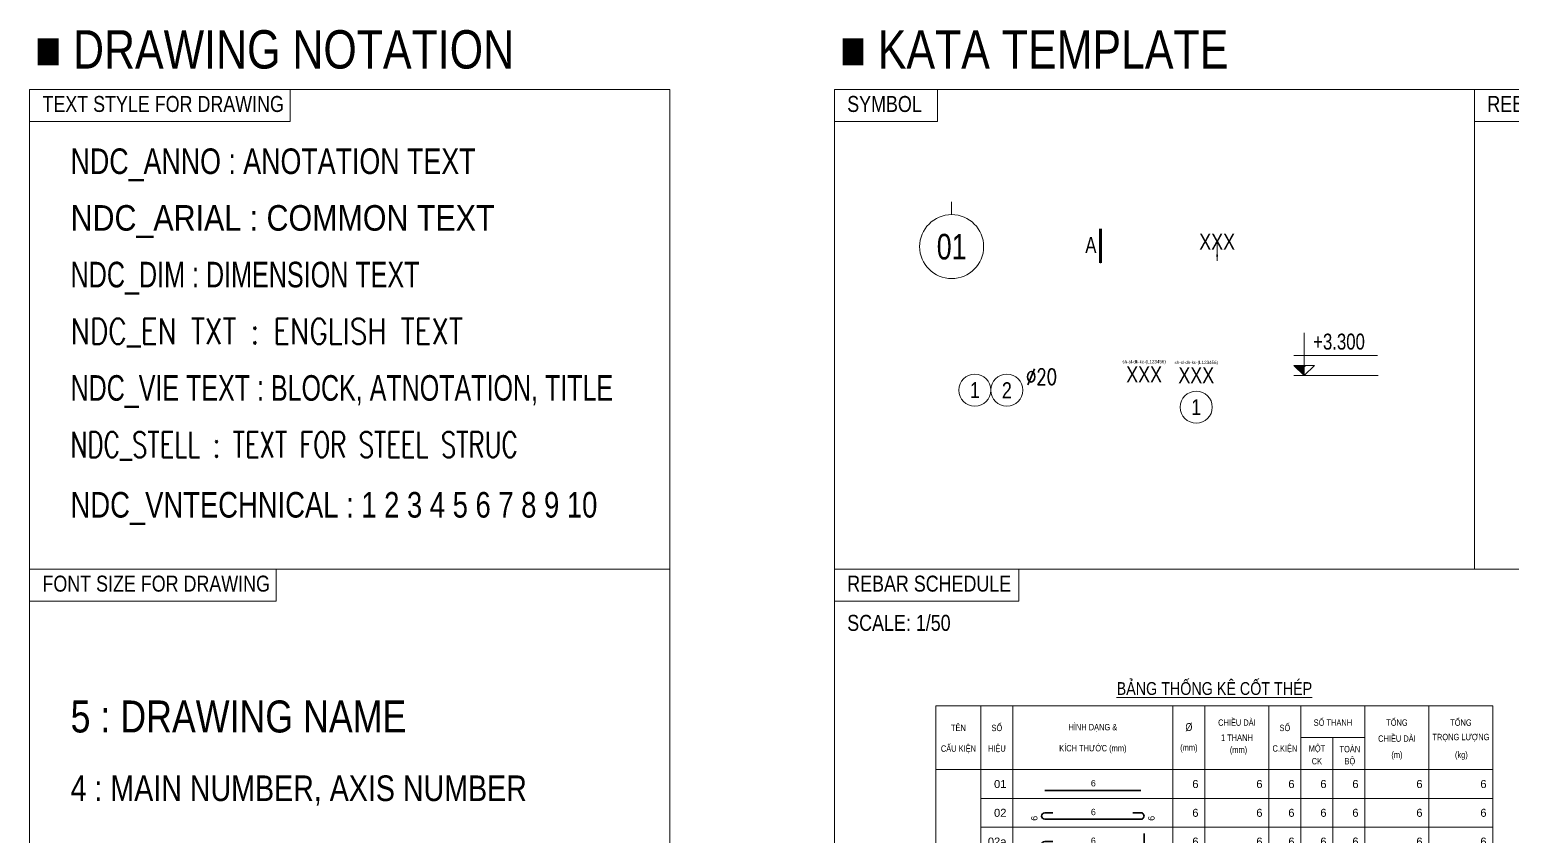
# Model space of a CAD drawing. Header units: millimetres. Extents: x -415354 to 883813, y -531490 to 486716.
# Drawn here: x -356900 to -333738, y 126694 to 139309 of the extents above; entities that cross this region are included whole.
import ezdxf
from ezdxf.enums import TextEntityAlignment as Align

# ---------------------------------------------------------------- set-up
doc = ezdxf.new("R2010")
doc.units = ezdxf.units.MM
doc.header["$MEASUREMENT"] = 0
doc.linetypes.add('CENTER2', pattern=[1.125, 0.75, -0.125, 0.125, -0.125])
doc.layers.get('Defpoints').update_dxf_attribs({"lineweight": 9})
for name, color, linetype, lineweight in [('NDC_FRAME', 7, 'Continuous', 20), ('NDC_S_ANNO', 7, 'Continuous', 20), ('NDC_S_AXIS', 5, 'CENTER2', 13), ('NDC_S_DIM', 1, 'Continuous', 15), ('NDC_S_REBAR', 4, 'Continuous', 35), ('NDC_S_SYMBOL', 1, 'Continuous', 15), ('NDC_S_TEXT SYMBOL', 7, 'Continuous', 20), ('NDC_S_VN TEXT', 7, 'Continuous', 20), ('NDC_Table', 3, 'Continuous', 20)]:
    doc.layers.add(name, color=color, linetype=linetype, lineweight=lineweight)
doc.styles.add('ARIAL', font='arial.ttf', dxfattribs={"width": 0.8})
doc.styles.add('NDC_ANNO', font='', dxfattribs={"width": 0.8})
doc.styles.add('NDC_ARIAL', font='arial.ttf', dxfattribs={"width": 0.85})
doc.styles.add('NDC_DIM', font='', dxfattribs={"width": 0.75})
doc.styles.add('NDC_EN TXT', font='romans.shx', dxfattribs={"width": 0.8})
doc.styles.add('NDC_STEEL', font='romans.shx', dxfattribs={"width": 0.8})
doc.styles.add('NDC_VIE TXT', font='arial.ttf', dxfattribs={"width": 0.8})
doc.styles.add('NDC_VNTEKNICAL', font='', dxfattribs={"width": 0.8})
doc.styles.get('NDC_ANNO').set_extended_font_data('Dotum')
doc.styles.get('NDC_DIM').set_extended_font_data('Dotum')
doc.styles.get('NDC_VNTEKNICAL').set_extended_font_data('.VnTeknical')
doc.dimstyles.new('NDC_dim_iso', dxfattribs={"dimtxt": 2.5, "dimasz": 1, "dimexe": 1.5, "dimexo": 2.5, "dimgap": 1, "dimtad": 1, "dimdec": 0, "dimzin": 0, "dimdsep": 46, "dimtxsty": 'NDC_DIM', "dimblk": 'DIMMARK', "dimcen": 0.09, "dimdle": 1.2, "dimclrd": 1, "dimclre": 1, "dimclrt": 3, "dimadec": 0, "dimazin": 0, "dimtfac": 1, "dimtdec": 0, "dimtix": 1, "dimtofl": 0, "dimtmove": 0, "dimatfit": 3, "dimfxl": 8, "dimfxlon": 1, "dimtolj": 1, "dimtzin": 0, "dimarcsym": 0})

# ---------------------------------------------------------------- blocks, each defined once
blk = doc.blocks.new('dang01')
at = {"layer": 'NDC_S_REBAR'}
blk.add_line((3405, -650), (6405, -650), dxfattribs=at)
at = {"layer": 'NDC_Table'}
for p, q in [((0, 0), (0, -900)), ((1405, 0), (1405, -900)), ((2405, 0), (2405, -900)), ((7405, 0), (7405, -900)), ((8405, 0), (8405, -900)), ((10405, 0), (10405, -900)), ((11405, 0), (11405, -900)), ((12405, 0), (12405, -900)), ((13405, 0), (13405, -900)), ((15405, 0), (15405, -900)), ((17405, 0), (17405, -900)), ((1405, -900), (17405, -900))]:
    blk.add_line(p, q, dxfattribs=at)
at = {"layer": 'NDC_S_VN TEXT', "style": 'ARIAL'}
for p in [(2205, -450), (8205, -450), (10205, -450), (11205, -450), (12205, -450), (13205, -450), (15205, -450), (17205, -450)]:
    blk.add_attdef('D03', text='', height=250, dxfattribs=at).set_placement(p, align=Align.MIDDLE_RIGHT)
blk.add_attdef('00000000', text='', height=200, dxfattribs=at).set_placement((4920, -425), align=Align.MIDDLE_CENTER)
blk = doc.blocks.new('dang02')
at = {"layer": 'NDC_S_REBAR'}
blk.add_lwpolyline([(3655, -450), (3405, -450, 1), (3405, -650), (6405, -650, 1.000854), (6405, -450), (6155, -450)], format="xyb", dxfattribs=at)
at = {"layer": 'NDC_Table'}
for p, q in [((0, 0), (0, -900)), ((1405, 0), (1405, -900)), ((2405, 0), (2405, -900)), ((7405, 0), (7405, -900)), ((8405, 0), (8405, -900)), ((10405, 0), (10405, -900)), ((11405, 0), (11405, -900)), ((12405, 0), (12405, -900)), ((13405, 0), (13405, -900)), ((15405, 0), (15405, -900)), ((17405, 0), (17405, -900)), ((1405, -900), (17405, -900))]:
    blk.add_line(p, q, dxfattribs=at)
at = {"layer": 'NDC_S_VN TEXT', "style": 'ARIAL'}
for p in [(2205, -450), (8205, -450), (10205, -450), (11205, -450), (12205, -450), (13205, -450), (15205, -450), (17205, -450)]:
    blk.add_attdef('D03', text='', height=250, dxfattribs=at).set_placement(p, align=Align.MIDDLE_RIGHT)
for p in [(3073, -699), (6733, -699)]:
    blk.add_attdef('D03', text='', height=200, rotation=90, dxfattribs=at).set_placement(p, align=Align.MIDDLE_LEFT)
blk.add_attdef('D03', text='', height=200, dxfattribs=at).set_placement((4920, -425), align=Align.MIDDLE_CENTER)
blk = doc.blocks.new('*U785')
at = {"layer": 'NDC_S_DIM'}
blk.add_circle((0, 0), 5, dxfattribs=at)
at = {"layer": 'NDC_S_SYMBOL'}
blk.add_line((0, 5), (0, 7), dxfattribs=at)
at = {"layer": 'NDC_S_TEXT SYMBOL', "color": 7, "style": 'NDC_ANNO', "width": 0.8}
blk.add_attdef('GRID', text='', height=4, dxfattribs=at).set_placement((0, 0), align=Align.MIDDLE)
blk = doc.blocks.new('*U756')
for centre in [(-7.5, 0), (-2.5, 0)]:
    blk.add_circle(centre, 2.5)
at = {"layer": 'NDC_S_VN TEXT', "color": 3, "style": 'NDC_EN TXT', "width": 0.75}
blk.add_attdef('DK1', (0.5, 0.85), '', height=2.5, dxfattribs=at)
at = {"layer": 'NDC_S_VN TEXT', "color": 7, "style": 'ARIAL', "width": 0.8}
for tag, p in [('SH1', (-7.5, 0)), ('SH2', (-2.5, 0))]:
    blk.add_attdef(tag, text='', height=2.5, dxfattribs=at).set_placement(p, align=Align.MIDDLE)
blk = doc.blocks.new('Tieude')
at = {"layer": 'NDC_Table'}
for p, q in [((0, 2000), (0, 0)), ((0, 2000), (17405, 2000)), ((1405, 2000), (1405, 0)), ((2405, 2000), (2405, 0)), ((7405, 2000), (7405, 0)), ((8405, 2000), (8405, 0)), ((10405, 2000), (10405, 0)), ((11405, 1000), (11405, 2000)), ((13405, 2000), (13405, 0)), ((15405, 2000), (15405, 0)), ((17405, 2000), (17405, 0)), ((11405, 1000), (13405, 1000)), ((11405, 1000), (11405, 0)), ((12405, 1000), (12405, 0)), ((0, 0), (17405, 0))]:
    blk.add_line(p, q, dxfattribs=at)
at = {"layer": 'NDC_S_VN TEXT', "style": 'ARIAL', "width": 0.8}
for s, height, p in [('%%UBẢNG THỐNG KÊ CỐT THÉP', 400, (8703, 2594)), ('TÊN', 200, (705, 1333)), ('SỐ', 200, (1905, 1333)), ('HÌNH DẠNG &', 200, (4905, 1333)), ('%%C', 250, (7905, 1333)), ('CHIỀU DÀI', 200, (9405, 1500)), ('SỐ', 200, (10905, 1333)), ('SỐ THANH', 200, (12405, 1500)), ('TỔNG', 200, (14405, 1500)), ('TỔNG', 200, (16405, 1500)), ('1 THANH', 200, (9405, 1000)), ('CHIỀU DÀI', 200, (14405, 1000)), ('TRỌNG LƯỢNG', 200, (16405, 1000)), ('CẤU KIỆN', 200, (705, 667)), ('HIỆU', 200, (1905, 667)), ('KÍCH THƯỚC (mm)', 200, (4905, 667)), ('(mm)', 200, (7905, 667)), ('(mm)', 200, (9455, 599)), ('C.KIỆN', 200, (10905, 667)), ('MỘT', 200, (11905, 667)), ('TOÀN', 200, (12935, 667)), ('(m)', 200, (14405, 443)), ('(kg)', 200, (16418, 443)), ('CK', 200, (11905, 264)), ('BỘ', 200, (12935, 271))]:
    blk.add_text(s, height=height, dxfattribs=at).set_placement(p, align=Align.MIDDLE)
blk = doc.blocks.new('dang02a')
at = {"layer": 'NDC_S_REBAR'}
blk.add_lwpolyline([(3655, -450), (3405, -450, 1), (3405, -650), (6405, -650, 0.415068), (6505, -550), (6505, -200)], format="xyb", dxfattribs=at)
at = {"layer": 'NDC_Table'}
for p, q in [((0, 0), (0, -900)), ((1405, 0), (1405, -900)), ((2405, 0), (2405, -900)), ((7405, 0), (7405, -900)), ((8405, 0), (8405, -900)), ((10405, 0), (10405, -900)), ((11405, 0), (11405, -900)), ((12405, 0), (12405, -900)), ((13405, 0), (13405, -900)), ((15405, 0), (15405, -900)), ((17405, 0), (17405, -900)), ((1405, -900), (17405, -900))]:
    blk.add_line(p, q, dxfattribs=at)
at = {"layer": 'NDC_S_VN TEXT', "style": 'ARIAL'}
for p in [(2205, -450), (8205, -450), (10205, -450), (11205, -450), (12205, -450), (13205, -450), (15205, -450), (17205, -450)]:
    blk.add_attdef('D03', text='', height=250, dxfattribs=at).set_placement(p, align=Align.MIDDLE_RIGHT)
for p in [(3073, -699), (6733, -699)]:
    blk.add_attdef('D03', text='', height=200, rotation=90, dxfattribs=at).set_placement(p, align=Align.MIDDLE_LEFT)
blk.add_attdef('D03', text='', height=200, dxfattribs=at).set_placement((4920, -425), align=Align.MIDDLE_CENTER)
blk = doc.blocks.new('kata_block_KHTCT')
at = {"layer": 'Defpoints', "color": 8, "style": 'ARIAL', "width": 0.8}
blk.add_attdef('CONG_THUC', text='', height=0.5, dxfattribs=at).set_placement((0, 2), align=Align.MIDDLE_CENTER)
at = {"layer": 'NDC_S_VN TEXT', "color": 3, "style": 'ARIAL', "width": 0.8}
blk.add_attdef('CHU_THICH', text='', height=2.5, dxfattribs=at).set_placement((0, 0), align=Align.MIDDLE_CENTER)
blk = doc.blocks.new('DIMMARK')
at = {"layer": 'NDC_S_DIM', "color": 1}
blk.add_line((-1.5, 0), (1, 0), dxfattribs=at)
at = {"layer": 'NDC_S_DIM', "color": 2, "const_width": 0.1}
blk.add_lwpolyline([(-0.42, -0.42), (0.42, 0.42)], dxfattribs=at)
blk = doc.blocks.new('*U749')
blk.add_circle((0, -5), 2.5)
at = {"layer": 'Defpoints', "color": 8, "style": 'ARIAL', "width": 0.8}
blk.add_attdef('CONG_THUC', text='', height=0.5, dxfattribs=at).set_placement((0, 2), align=Align.MIDDLE_CENTER)
at = {"layer": 'NDC_S_VN TEXT', "color": 3, "style": 'ARIAL', "width": 0.8}
blk.add_attdef('CHU_THICH', text='', height=2.5, dxfattribs=at).set_placement((0, 0), align=Align.MIDDLE_CENTER)
at = {"layer": 'NDC_S_VN TEXT', "color": 7, "style": 'ARIAL', "width": 0.8}
blk.add_attdef('SH', text='', height=2.5, dxfattribs=at).set_placement((0, -5), align=Align.MIDDLE)
blk = doc.blocks.new('*U788')
at = {"layer": 'NDC_S_ANNO', "linetype": 'ByBlock', "lineweight": -2}
blk.add_line((0, 4.36), (0, -1), dxfattribs=at)
at = {"layer": 'NDC_S_ANNO', "ltscale": 0.005, "const_width": 0.5}
blk.add_lwpolyline([(0, -1), (0, 4.36)], dxfattribs=at)
at = {"layer": 'NDC_S_TEXT SYMBOL', "linetype": 'ByBlock', "lineweight": -2, "style": 'NDC_ANNO', "width": 0.8}
blk.add_attdef('DETAIL', text='', height=2.5, dxfattribs=at).set_placement((-0.64, 1.82), align=Align.MIDDLE_RIGHT)
blk = doc.blocks.new('kata_block_CT')
at = {"layer": 'NDC_S_ANNO'}
blk.add_hatch(color=3, dxfattribs=at).paths.add_polyline_path([(0, 1.6), (-1.61, 1.6), (0, 0)])
at = {"layer": 'NDC_S_ANNO', "ltscale": 50}
h = blk.add_hatch(dxfattribs=at)
h.set_pattern_fill('ANSI31', color=256, scale=1.406251, style=0)
h.set_pattern_definition([(45, (0, 5e-12), (-3.157, 3.157), [])])
h.paths.add_polyline_path([(0, 1.6), (0, 0), (1.61, 1.6)])
for p, q in [((-1.59, 3.14), (11.47, 3.14)), ((11.56, 0), (-1.64, 0))]:
    blk.add_line(p, q, dxfattribs=at)
for points in [[(0, 6.69), (0, 0)], [(0, 0), (-1.61, 1.6), (0, 1.6)], [(0, 0), (1.61, 1.6), (0, 1.6)]]:
    blk.add_lwpolyline(points, dxfattribs=at)
at = {"layer": 'NDC_S_ANNO', "color": 8, "ltscale": 50}
blk.add_lwpolyline([(0, 0), (-1.61, 1.6), (0, 1.6)], dxfattribs=at)
at = {"layer": 'NDC_S_TEXT SYMBOL', "color": 3, "style": 'NDC_ANNO', "width": 0.8}
blk.add_attdef('CT', (1.41, 4.07), '', height=2.5, dxfattribs=at)
blk = doc.blocks.new('*U789')
at = {"layer": 'NDC_S_ANNO', "ltscale": 0.8, "style": 'ARIAL', "width": 0.8}
blk.add_attdef('TEN', text='', height=2.5, dxfattribs=at).set_placement((0, 3), align=Align.MIDDLE_CENTER)
at = {"layer": 'NDC_S_ANNO', "ltscale": 0.8, "style": 'ARIAL', "width": 0.8, "flags": 1}
blk.add_attdef('CHU_THICH', text='', height=2.5, dxfattribs=at).set_placement((0, 0), align=Align.MIDDLE_CENTER)
at = {"layer": 'Defpoints'}
blk.add_leader([(0, 0), (0, 3)], dimstyle='NDC_dim_iso', override={"dimgap": 0.625, "dimtad": 0}, dxfattribs=at)

msp = doc.modelspace()

# ---------------------------------------------------------------- linework, layer by layer
at = {"layer": 'NDC_FRAME'}
for p, q in [((-356900.3, 138371.3), (-356900.3, 108371.3)), ((-356900.3, 138371.3), (-346900.3, 138371.3)), ((-352831.2, 137871.3), (-352831.2, 138371.3)), ((-346900.3, 138371.3), (-346900.3, 108371.3)), ((-344328.2, 108371.3), (-344328.2, 138371.3)), ((-314328.2, 138371.3), (-344328.2, 138371.3)), ((-342719.6, 137871.3), (-342719.6, 138371.3)), ((-334328.2, 138371.3), (-334328.2, 130871.3)), ((-356900.3, 137871.3), (-352831.2, 137871.3)), ((-344328.2, 137871.3), (-342719.6, 137871.3)), ((-334328.2, 137871.3), (-331880.4, 137871.3)), ((-356900.3, 130871.3), (-346900.3, 130871.3)), ((-353050.9, 130371.3), (-353050.9, 130871.3)), ((-344328.2, 130871.3), (-314328.2, 130871.3)), ((-341445.7, 130371.3), (-341445.7, 130871.3)), ((-356900.3, 130371.3), (-353050.9, 130371.3)), ((-344328.2, 130371.3), (-341445.7, 130371.3))]:
    msp.add_line(p, q, dxfattribs=at)

# ---------------------------------------------------------------- block references
at = {"xscale": 100, "yscale": 100, "zscale": 100}
msp.add_blockref('kata_block_KHTCT', (-339489.9, 133916.7), dxfattribs=at).add_auto_attribs({'CHU_THICH': 'XXX', 'CONG_THUC': 'sh-sl-dk-kc-(L123456)'})
ref = msp.add_blockref('dang02a', (-342743.3, 126837.8), dxfattribs=dict(xscale=0.5, yscale=0.5, zscale=0.5))
ref.add_attrib('D03', '02a', dxfattribs={"layer": 'NDC_S_VN TEXT', "height": 125, "style": 'ARIAL'}).set_placement((-341640.7, 126612.8), align=Align.MIDDLE_RIGHT)
ref.add_attrib('D03', '6', dxfattribs={"layer": 'NDC_S_VN TEXT', "height": 100, "rotation": 90, "style": 'ARIAL'}).set_placement((-341206.6, 126488.2), align=Align.MIDDLE_LEFT)
ref.add_attrib('D03', '6', dxfattribs={"layer": 'NDC_S_VN TEXT', "height": 100, "style": 'ARIAL'}).set_placement((-340283.5, 126625.5), align=Align.MIDDLE_CENTER)
ref.add_attrib('D03', '6', dxfattribs={"layer": 'NDC_S_VN TEXT', "height": 100, "rotation": 90, "style": 'ARIAL'}).set_placement((-339377.1, 126488.2), align=Align.MIDDLE_LEFT)
ref.add_attrib('D03', '6', dxfattribs={"layer": 'NDC_S_VN TEXT', "height": 125, "style": 'ARIAL'}).set_placement((-338640.7, 126612.8), align=Align.MIDDLE_RIGHT)
ref.add_attrib('D03', '6', dxfattribs={"layer": 'NDC_S_VN TEXT', "height": 125, "style": 'ARIAL'}).set_placement((-337640.7, 126612.8), align=Align.MIDDLE_RIGHT)
ref.add_attrib('D03', '6', dxfattribs={"layer": 'NDC_S_VN TEXT', "height": 125, "style": 'ARIAL'}).set_placement((-337140.7, 126612.8), align=Align.MIDDLE_RIGHT)
ref.add_attrib('D03', '6', dxfattribs={"layer": 'NDC_S_VN TEXT', "height": 125, "style": 'ARIAL'}).set_placement((-336640.7, 126612.8), align=Align.MIDDLE_RIGHT)
ref.add_attrib('D03', '6', dxfattribs={"layer": 'NDC_S_VN TEXT', "height": 125, "style": 'ARIAL'}).set_placement((-336140.7, 126613), align=Align.MIDDLE_RIGHT)
ref.add_attrib('D03', '6', dxfattribs={"layer": 'NDC_S_VN TEXT', "height": 125, "style": 'ARIAL'}).set_placement((-335140.7, 126612.8), align=Align.MIDDLE_RIGHT)
ref.add_attrib('D03', '6', dxfattribs={"layer": 'NDC_S_VN TEXT', "height": 125, "style": 'ARIAL'}).set_placement((-334140.7, 126612.8), align=Align.MIDDLE_RIGHT)
at = {"layer": 'NDC_S_AXIS', "xscale": 100, "yscale": 100, "zscale": 100}
msp.add_blockref('*U785', (-342496.9, 135915.5), dxfattribs=at).add_auto_attribs({'GRID': '01'})
at = {"layer": 'NDC_S_VN TEXT', "xscale": 100, "yscale": 100, "zscale": 100}
for name, p, values in [('*U788', (-340170.7, 135759.3), {'DETAIL': 'A'}), ('*U789', (-338349.6, 135692.1), {'TEN': 'XXX'}), ('kata_block_CT', (-336989.9, 133898.6), {'CT': '+3.300'}), ('*U749', (-338675.6, 133905.5), {'CHU_THICH': 'XXX', 'CONG_THUC': 'sh-sl-dk-kc-(L123456)', 'SH': '1'}), ('*U756', (-341384.3, 133671.6), {'SH1': '1', 'SH2': '2', 'DK1': '%%c20'})]:
    msp.add_blockref(name, p, dxfattribs=at).add_auto_attribs(values)
at = {"layer": 'NDC_S_VN TEXT', "xscale": 0.5, "yscale": 0.5, "zscale": 0.5}
msp.add_blockref('Tieude', (-342743.3, 127737.8), dxfattribs=at)
at = {"layer": 'NDC_S_VN TEXT'}
ref = msp.add_blockref('dang01', (-342743.3, 127737.8), dxfattribs=dict(at, xscale=0.5, yscale=0.5, zscale=0.5))
ref.add_attrib('D03', '01', dxfattribs={"height": 125, "style": 'ARIAL'}).set_placement((-341640.7, 127512.8), align=Align.MIDDLE_RIGHT)
ref.add_attrib('00000000', '6', dxfattribs={"height": 100, "style": 'ARIAL'}).set_placement((-340283.5, 127525.5), align=Align.MIDDLE_CENTER)
ref.add_attrib('D03', '6', dxfattribs={"height": 125, "style": 'ARIAL'}).set_placement((-338640.7, 127512.8), align=Align.MIDDLE_RIGHT)
ref.add_attrib('D03', '6', dxfattribs={"height": 125, "style": 'ARIAL'}).set_placement((-337640.7, 127512.8), align=Align.MIDDLE_RIGHT)
ref.add_attrib('D03', '6', dxfattribs={"height": 125, "style": 'ARIAL'}).set_placement((-337140.7, 127512.8), align=Align.MIDDLE_RIGHT)
ref.add_attrib('D03', '6', dxfattribs={"height": 125, "style": 'ARIAL'}).set_placement((-336640.7, 127512.8), align=Align.MIDDLE_RIGHT)
ref.add_attrib('D03', '6', dxfattribs={"height": 125, "style": 'ARIAL'}).set_placement((-336140.7, 127513), align=Align.MIDDLE_RIGHT)
ref.add_attrib('D03', '6', dxfattribs={"height": 125, "style": 'ARIAL'}).set_placement((-335140.7, 127512.8), align=Align.MIDDLE_RIGHT)
ref.add_attrib('D03', '6', dxfattribs={"height": 125, "style": 'ARIAL'}).set_placement((-334140.7, 127512.8), align=Align.MIDDLE_RIGHT)
ref = msp.add_blockref('dang02', (-342743.3, 127287.8), dxfattribs=dict(at, xscale=0.5, yscale=0.5, zscale=0.5))
ref.add_attrib('D03', '02', dxfattribs={"height": 125, "style": 'ARIAL'}).set_placement((-341640.7, 127062.8), align=Align.MIDDLE_RIGHT)
ref.add_attrib('D03', '6', dxfattribs={"height": 100, "rotation": 90, "style": 'ARIAL'}).set_placement((-341206.6, 126938.2), align=Align.MIDDLE_LEFT)
ref.add_attrib('D03', '6', dxfattribs={"height": 100, "style": 'ARIAL'}).set_placement((-340283.5, 127075.5), align=Align.MIDDLE_CENTER)
ref.add_attrib('D03', '6', dxfattribs={"height": 100, "rotation": 90, "style": 'ARIAL'}).set_placement((-339377.1, 126938.2), align=Align.MIDDLE_LEFT)
ref.add_attrib('D03', '6', dxfattribs={"height": 125, "style": 'ARIAL'}).set_placement((-338640.7, 127062.8), align=Align.MIDDLE_RIGHT)
ref.add_attrib('D03', '6', dxfattribs={"height": 125, "style": 'ARIAL'}).set_placement((-337640.7, 127062.8), align=Align.MIDDLE_RIGHT)
ref.add_attrib('D03', '6', dxfattribs={"height": 125, "style": 'ARIAL'}).set_placement((-337140.7, 127062.8), align=Align.MIDDLE_RIGHT)
ref.add_attrib('D03', '6', dxfattribs={"height": 125, "style": 'ARIAL'}).set_placement((-336640.7, 127062.8), align=Align.MIDDLE_RIGHT)
ref.add_attrib('D03', '6', dxfattribs={"height": 125, "style": 'ARIAL'}).set_placement((-336140.7, 127063), align=Align.MIDDLE_RIGHT)
ref.add_attrib('D03', '6', dxfattribs={"height": 125, "style": 'ARIAL'}).set_placement((-335140.7, 127062.8), align=Align.MIDDLE_RIGHT)
ref.add_attrib('D03', '6', dxfattribs={"height": 125, "style": 'ARIAL'}).set_placement((-334140.7, 127062.8), align=Align.MIDDLE_RIGHT)

# ---------------------------------------------------------------- texts
at = {"layer": 'NDC_S_VN TEXT', "color": 3, "style": 'NDC_VIE TXT', "width": 0.8}
for s, height, p in [('■ DRAWING NOTATION', 600, (-356814, 138999.8)), ('■ KATA TEMPLATE ', 600, (-344242, 138999.8)), ('TEXT STYLE FOR DRAWING', 250, (-356700.3, 138146.3)), ('SYMBOL', 250, (-344128.2, 138146.3)), ('REBAR BLOCK', 250, (-334128.2, 138146.3)), ('FONT SIZE FOR DRAWING', 250, (-356700.3, 130646.3)), ('REBAR SCHEDULE', 250, (-344128.2, 130646.3)), ('SCALE: 1/50', 250, (-344128.2, 130032.8))]:
    msp.add_text(s, height=height, dxfattribs=at).set_placement(p, align=Align.MIDDLE_LEFT)
at = {"layer": 'NDC_S_VN TEXT'}
for s, height, style, width, p in [('NDC_ANNO : ANOTATION TEXT', 400, 'NDC_ANNO', 0.8, (-356260.9, 137251.2)), ('NDC_ARIAL : COMMON TEXT ', 400, 'NDC_ARIAL', 0.85, (-356260.9, 136365)), ('NDC_DIM : DIMENSION TEXT', 400, 'NDC_DIM', 0.75, (-356260.9, 135478.7)), ('NDC_EN TXT : ENGLISH TEXT', 400, 'NDC_EN TXT', 0.8, (-356260.9, 134592.4)), ('NDC_VIE TEXT : BLOCK, ATNOTATION, TITLE', 400, 'NDC_VIE TXT', 0.7, (-356260.9, 133706.1)), ('NDC_STELL : TEXT FOR STEEL STRUC', 400, 'NDC_STEEL', 0.7, (-356260.9, 132819.9)), ('NDC_VNTECHNICAL : 1 2 3 4 5 6 7 8 9 10', 400, 'NDC_VNTEKNICAL', 0.8, (-356260.9, 131879)), ('5 : DRAWING NAME', 500, 'NDC_VIE TXT', 0.8, (-356260.9, 128569.1)), ('4 : MAIN NUMBER, AXIS NUMBER', 400, 'NDC_VIE TXT', 0.8, (-356260.9, 127447))]:
    msp.add_text(s, height=height, dxfattribs=dict(at, style=style, width=width)).set_placement(p, align=Align.MIDDLE_LEFT)

doc.saveas('drawing.dxf')
